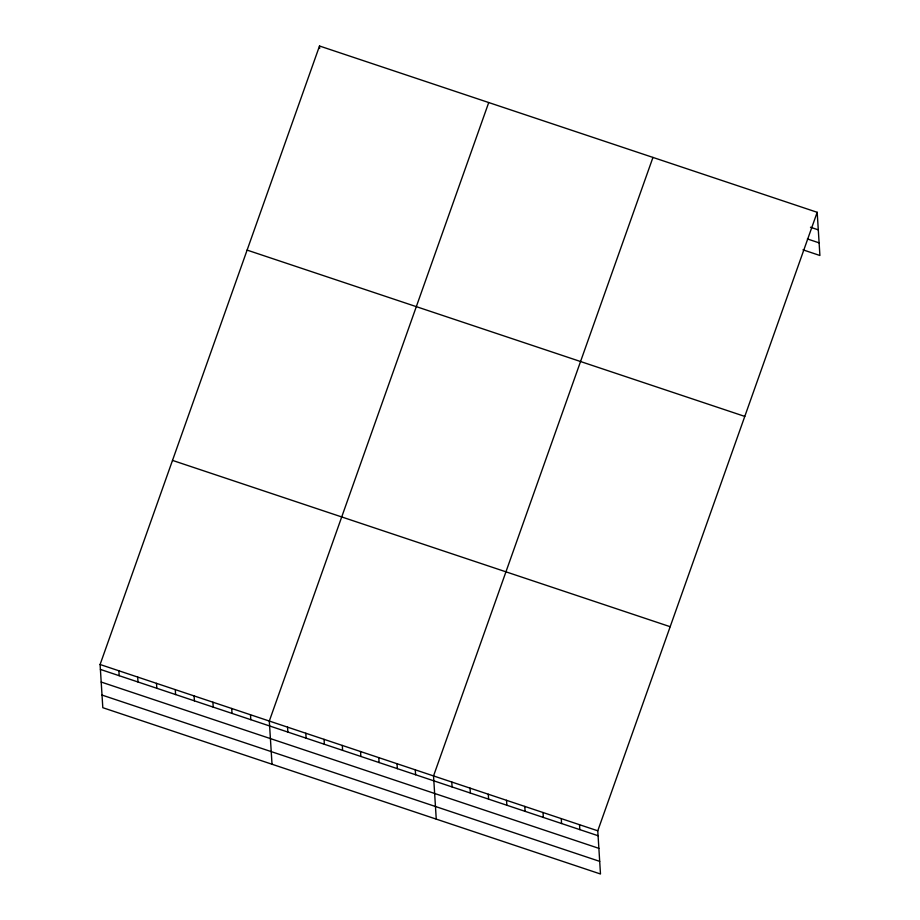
<?xml version="1.0" encoding="UTF-8"?>
<svg xmlns="http://www.w3.org/2000/svg" width="920" height="920" viewBox="0 0 920 920"><rect width="100%" height="100%" fill="white"/><g stroke="black" fill="none" stroke-linecap="round" stroke-linejoin="round"><path stroke-width="1.38" d="M817.19 212.302L597.77 830.806L600.484 874L102.81 707.698L100.096 664.505L319.516 46L817.19 212.302L819.904 255.495L802.964 249.826M488.727 102.545L269.307 721.05L272.021 764.244M652.958 157.423L433.538 775.928L436.252 819.122M810.474 227.24L818.294 229.85M807.38 238.947L819.11 242.857M247.1 250.102L744.786 416.403M172.5 460.402L670.174 626.704M100.096 664.505L597.77 830.806M100.406 669.426L598.081 835.728M101.2 682.053L598.874 848.355M102.016 695.071L599.69 861.373M579.519 824.711L579.83 829.621M561.269 818.616L561.579 823.526M543.03 812.509L543.329 817.431M524.779 806.414L525.09 811.336M506.529 800.319L506.839 805.23M488.278 794.224L488.589 799.135M470.028 788.118L470.338 793.04M451.789 782.023L452.088 786.945M415.288 769.833L415.598 774.744M397.037 763.726L397.348 768.648M378.787 757.631L379.097 762.553M319.516 46L319.666 48.461M360.548 751.536L360.847 756.458M342.297 745.442L342.608 750.352M324.047 739.346L324.358 744.257M305.796 733.24L306.107 738.162M287.546 727.145L287.856 732.067M250.505 714.771L250.815 719.681M231.702 708.481L232.012 713.402M212.899 702.202L213.21 707.123M194.097 695.922L194.407 700.833M175.294 689.632L175.605 694.554M156.492 683.353L156.802 688.275M137.689 677.074L138 681.984M118.898 670.795L119.197 675.706"/></g></svg>
